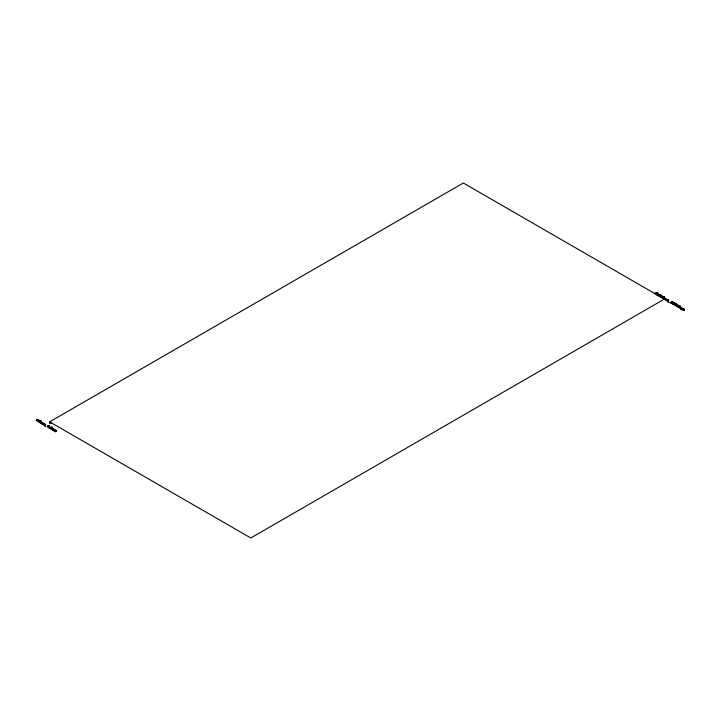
<?xml version="1.0" encoding="UTF-8"?>
<svg xmlns="http://www.w3.org/2000/svg" width="721" height="721" viewBox="0 0 721 721"><rect width="100%" height="100%" fill="white"/><g stroke="black" fill="none" stroke-linecap="round" stroke-linejoin="round"><path stroke-width="1.08" d="M44.242 423.551L43.053 424.516L41.494 423.66L42.791 422.866L41.385 423.551L40.601 423.146L41.98 422.587L41.358 422.272M667.556 299.512C666.916 301.369 663.239 299.603 666.204 299.044C665.735 298.467 663.212 300.062 664.537 299.026M680.858 307.164C678.452 309.408 679.11 306.632 680.858 307.155M657.074 292.645L655.254 294.06M42.224 424.083L43.233 423.164L41.458 422.2M42.287 424.11L44.269 423.524M51.606 422.596L49.659 423.723L49.659 421.848L463.333 183.017L664.492 299.152M654.298 293.564L656.182 292.447L657.101 292.618M655.659 294.348L658.165 294.069C659.111 293.123 656.002 293.681 658.012 293.303L658.588 294.15L656.236 294.384M681.372 309.192C683.832 305.596 677.452 309.489 681.669 307.903C677.325 312.725 688.249 306.308 681.48 309.201M656.939 295.087L657.57 294.934L656.975 294.817M664.672 298.233L665.294 298.548L250.818 537.983L49.659 421.848M667.24 299.711C669.232 300.071 665.086 300.612 667.213 301.017C666.853 300.423 669.16 299.819 668.574 300.675C666.006 302.487 670.945 299.972 667.331 299.639M683.075 308.858C685.076 309.219 680.93 309.76 683.057 310.165C682.688 309.57 684.995 308.967 684.409 309.823C681.85 311.634 686.789 309.12 683.175 308.786M43.927 423.75L44.549 424.065L43.17 424.624L43.909 425.057L45.351 424.345L44.107 425.111L44.783 425.561L45.802 424.651L44.026 423.678M52.254 428.562L52.885 428.878L51.497 429.437L52.236 429.86L53.687 429.157L52.435 429.923L53.913 430.825L55.382 430.131L54.102 430.897L54.805 431.347L56.256 430.635L54.958 431.428L55.679 431.852L56.698 430.942L54.526 429.635L53.219 430.383L53.994 429.139L52.354 428.49M664.771 298.161C667.439 298.999 664.447 300.531 667.583 299.485M36.42 420.19L36.978 420.685L38.447 419.442L36.42 420.19M38.889 421.614L39.448 422.109L40.917 420.875L38.889 421.614M47.316 426.481L47.874 426.976L49.343 425.732L47.316 426.481M49.785 427.904L50.344 428.4L51.822 427.165L49.785 427.904M659.724 296.151L660.292 296.646L661.761 295.412L659.724 296.151M662.202 297.584L662.761 298.079L664.23 296.836L662.202 297.584M675.568 305.298L676.127 305.794L677.605 304.559L675.568 305.298M678.037 306.722L678.605 307.227L680.074 305.983L678.037 306.722M671.675 303.397L672.765 303.983L673.856 303.586L673.495 302.748L675.081 302.973L673.008 302.748L673.234 303.739L672.693 303.892L671.675 303.397M673.324 304.343L674.414 304.938L675.505 304.532L675.144 303.703L676.731 303.92L674.631 303.712L674.883 304.686L674.342 304.839L673.324 304.343M45.441 425.958L44.765 426.084L45.441 425.958M668.746 301.928L668.07 302.054L668.746 301.928M38.132 421.406L37.618 421.406L38.132 421.406M49.028 427.697L48.514 427.697L49.028 427.697M661.445 297.367L660.923 297.367L661.445 297.367M677.289 306.515L676.767 306.515L677.289 306.515M673.026 302.009L670.431 302.586L671.765 303.126L671.134 303.28L669.854 302.541L672.351 302.261C673.306 301.324 670.197 301.874 672.206 301.495L673.026 302.009M659.814 295.313L658.76 295.907L657.786 295.304L659.679 294.456C663.149 295.25 657.354 294.015 659.814 295.313M36.663 419.613L36.284 420.685L38.727 419.955L38.546 419.397L36.663 419.613M39.141 421.037L38.754 422.109L41.205 421.379L41.016 420.83L39.141 421.037M47.559 425.904L47.18 426.976L49.623 426.246L49.443 425.687L47.559 425.904M50.037 427.328L49.65 428.409L52.101 427.67L51.912 427.12L50.037 427.328M659.976 295.574L659.598 296.655L662.04 295.916L661.851 295.367L659.976 295.574M662.446 297.007L662.067 298.079L664.51 297.349L664.329 296.791L662.446 297.007M675.82 304.722L675.433 305.794L677.884 305.064L677.695 304.514L675.82 304.722M678.29 306.146L677.911 307.227L680.354 306.497L680.164 305.938L678.29 306.146M40.484 422.776C38.195 423.317 43.711 420.622 40.484 422.776M51.38 429.067C49.091 429.608 54.625 426.904 51.38 429.067M663.789 298.737C661.508 299.278 667.015 296.583 663.789 298.737M658.453 295.006L658.156 295.709L659.373 295.349L658.453 295.006"/></g></svg>
